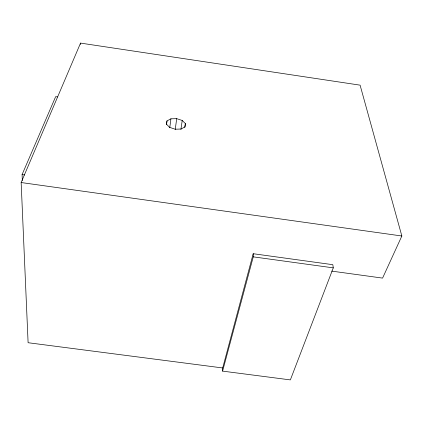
<?xml version="1.0" encoding="UTF-8"?>
<svg xmlns="http://www.w3.org/2000/svg" width="423" height="423" viewBox="0 0 423 423"><rect width="100%" height="100%" fill="white"/><g stroke="black" fill="none" stroke-linecap="round" stroke-linejoin="round"><path stroke-width="0.63" d="M80.502 44.42L80.539 43.098L360.095 85.155L401.85 236.002L382.577 278.107L331.674 271.111M222.593 371.124L222.688 367.962L253.208 253.715L332.811 264.687L333.287 267.865L290.363 379.902L222.593 371.124L253.261 256.851L253.208 253.715M185.38 123.59L184.967 126.863L181.086 129.026L175.185 129.216L169.581 127.349L166.461 124.161L167 120.909L170.924 118.815L176.714 118.657L182.218 120.47L185.38 123.59L184.809 127.423M166.509 124.759L167 120.909M169.745 127.772L170.924 118.815M175.217 129.501L176.714 118.657M180.922 129.396L182.218 120.47M222.688 367.962L28.103 342.72L21.15 182.535L80.539 43.098M22.334 180.526L22.086 174.599L55.662 96.645L57.544 96.92M253.261 256.851L333.287 267.865M22.086 174.599L24.613 174.958M21.15 182.535L401.85 236.002"/></g></svg>
